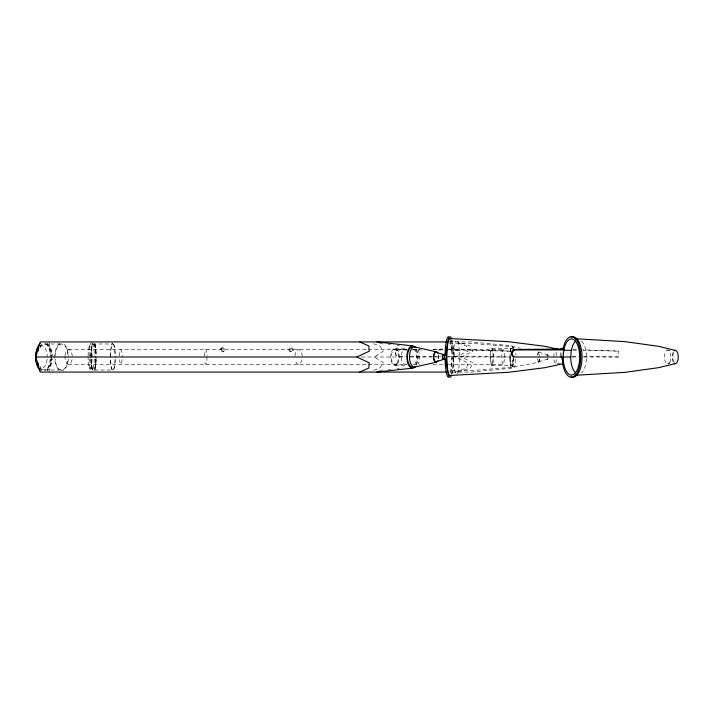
<?xml version="1.0" encoding="UTF-8"?>
<svg xmlns="http://www.w3.org/2000/svg" width="714" height="714" viewBox="0 0 714 714"><rect width="100%" height="100%" fill="white"/><g stroke="black" fill="none" stroke-linecap="round" stroke-linejoin="round"><path stroke-width="0.54" stroke-dasharray="3.57 2.68" d="M450.213 338.945A20.26 3.552 -90 0 1 451.114 342.675L451.757 348.137L452.569 348.468L452.837 356.224L452.105 358.455L451.882 364.756A20.26 3.552 -90 0 1 450.695 373.386M451.757 348.137L454.033 348.468L454.309 356.224L453.568 358.455L453.354 364.756A20.26 3.552 -90 0 1 451.926 374.279M560.392 356.224L560.793 351.797M561.722 356.224L562.123 351.797M584.177 357L618.36 357L618.886 351.136L582.82 349.789M90.571 355.92L91.99 341.926M95.257 369.914L96.345 359.151M546.969 356.188L547.022 355.331M547.049 355.492L547.317 354.644L547.584 355.492M547.611 358.669L547.317 359.356L538.615 361.721A4.721 0.83 -90 0 1 537.856 358.803M48.909 372.074L52.675 359.008M288.938 349.69L289.188 348.869M292.829 350.833L293.07 350.056A2.026 1.731 16.9 0 0 290.598 347.736A2.026 1.731 16.9 0 0 289.723 350.601A2.026 1.731 16.9 0 0 293.07 350.056M89.304 346.46L90.749 343.532A14.575 2.553 -90 0 0 89.17 357A14.575 2.553 -90 0 0 90.749 370.468L89.304 367.54M224.544 350.645L222.822 351.993L221.456 351.511A2.035 1.464 36.8 0 1 220.528 349.128L221.26 348.289M396.208 350.976L396.6 350.52M547.174 355.028L549.209 356.018M548.37 358.847L547.317 359.133M455.211 372.074L466.465 368.031L468.17 362.819L455.362 357L468.17 351.181L466.465 345.969L455.211 341.926M373.618 370.236L379.848 368.031L383.311 362.819L374.252 357L383.311 351.181L379.848 345.969L373.618 343.764M458.263 372.074L470.339 368.031L473.096 362.819L461.467 357L473.096 351.181L470.339 345.969L458.263 341.926M539.472 359.008A5.248 0.919 -90 0 1 538.615 362.248L514.107 367.085L470.633 370.718L449.49 370.718M667.679 364.006L669.848 363.587M557.232 363.64L560.374 363.078M379.58 370.387L383.971 369.941M388.354 369.504L390.549 369.281M397.127 368.62L399.322 368.406M511.768 368.165L471.347 372.074L449.347 372.074M406.784 349.414L399.09 349.467A3.597 3.499 34.5 0 0 395.645 353.028A3.597 3.499 34.5 0 0 399.331 356.527L404.811 356.482M413.388 349.36L419.984 349.307M433.175 349.208L443.073 349.137M448.57 349.092L510.769 351.136L447.508 349.94M410.282 356.447L432.184 356.277M433.282 356.268L440.949 356.215M447.517 356.161L510.965 357L447.58 357M449.347 341.926L471.347 341.926L511.768 345.835M449.49 343.282L470.633 343.282L514.107 346.915L520.497 348.173M44.554 343.996L61.547 343.996M91.231 357A13.004 2.285 -90 0 1 93.516 343.996L112.83 343.996M394.958 348.423L406.998 348.423M491.848 348.423L511.768 348.423M452.569 348.468L454.033 348.468M68.606 349.646L367.192 349.646M368.299 349.646L407.283 349.646M412.853 349.646L419.537 349.646M432.898 349.646L444.037 349.646M448.49 349.646L503.067 349.646M406.444 349.94L398.671 349.94A3.597 3.472 41.4 0 0 395.253 353.475A3.597 3.472 41.4 0 0 398.921 357M411.996 349.94L421.983 349.94M437.521 349.94L443.073 349.94M452.837 356.224L454.309 356.224M361.346 357L405.579 357M410.014 357L441.448 357M572.048 357L578.661 357M452.105 358.455L453.568 358.455M68.606 364.354L367.192 364.354M368.299 364.354L407.283 364.354M412.853 364.354L419.537 364.354M432.898 364.354L444.037 364.354M448.49 364.354L503.067 364.354M394.958 365.577L406.998 365.577M491.848 365.577L511.768 365.577M44.554 370.004L61.547 370.004A13.004 6.506 -90 0 0 67.973 359.026M91.258 359.026A13.004 2.285 -90 0 0 93.516 370.004L112.83 370.004A13.004 2.285 -90 0 0 115.088 359.026M572.36 356.268L577.831 356.357M583.311 356.447L618.36 357M572.673 350.11L577.073 350.208M582.579 350.333L618.886 351.136M572.985 349.423L577.358 349.583M450.088 341.06A18.064 3.168 -90 0 1 451.525 350.083L459.289 350.431L459.521 357A17.163 3.008 -90 0 1 456.505 374.163M379.58 343.613L383.971 344.059M388.354 344.496L390.549 344.719M397.127 345.38L399.322 345.594M667.679 349.994L669.848 350.413M538.615 352.279L547.317 354.644M547.317 359.356L547.022 358.669M48.909 341.926L52.97 355.991M547.611 355.331L547.665 356.188M453.22 348.137L452.578 342.675A20.26 3.552 -90 0 0 451.926 339.721M95.257 344.086L96.452 355.92M90.678 359.151L91.99 372.074M451.525 350.083L451.766 357A18.064 3.168 -90 0 1 450.088 372.94M47.178 344.327A13.718 6.854 -90 0 1 51.39 355.938M51.417 357A13.718 6.854 -90 0 1 47.178 369.673M41.93 369.673A13.718 6.854 -90 0 1 40.198 367.594M40.198 346.406A13.718 6.854 -90 0 1 41.93 344.327M416.423 349.11A11.165 5.578 -90 0 1 416.423 364.89M416.048 349.869A10.085 5.043 -90 0 1 416.048 364.131M220.528 349.128A2.035 1.464 36.8 0 1 222.973 349.012A2.035 1.464 36.8 0 1 223.893 351.395M673.115 361.695A6.649 3.034 -90 0 1 673.115 352.305M674.293 362.096A5.516 2.526 -90 0 1 672.74 357A5.516 2.526 -90 0 1 674.293 351.904M581.58 341.14A17.163 7.845 -90 0 1 586.426 357A17.163 7.845 -90 0 1 581.58 372.86M40.046 345.978A11.415 5.703 -90 0 1 47.24 357M47.124 359.222A11.415 5.703 -90 0 1 40.046 368.022M45.776 343.532A14.575 7.292 -90 0 1 50.275 357M50.212 358.892A14.575 7.292 -90 0 1 45.776 370.468M39.957 347.807A13.004 6.506 -90 0 1 47.044 344.987A13.004 6.506 -90 0 1 51.06 357M50.98 359.026A13.004 6.506 -90 0 1 46.571 369.37A13.004 6.506 -90 0 1 39.957 366.193M55.067 355.991A13.004 6.506 -90 0 1 61.806 344.005A13.004 6.506 -90 0 1 68.053 357M61.547 370.004A13.004 6.506 -90 0 1 55.13 359.026M64.171 344.327A13.718 6.854 -90 0 1 68.41 357M68.321 359.142A13.718 6.854 -90 0 1 61.547 370.718M58.923 369.673A13.718 6.854 -90 0 1 54.826 354.322A13.718 6.854 -90 0 1 61.547 343.282M47.347 343.532A14.575 7.292 -90 0 1 51.827 356.063M51.845 357A14.575 7.292 -90 0 1 47.347 370.468M41.769 370.468A14.575 7.292 -90 0 1 39.93 368.263M406.23 363.792A7.354 3.677 -90 0 1 401.152 357A7.354 3.677 -90 0 1 406.23 350.208M294.918 356.045A7.354 3.677 -90 0 1 298.559 349.646A7.354 3.677 -90 0 1 302.201 356.045M301.96 359.811A7.354 3.677 -90 0 1 298.559 364.354A7.354 3.677 -90 0 1 295.168 359.811M64.965 356.045A7.354 3.677 -90 0 1 68.847 349.664A7.354 3.677 -90 0 1 72.284 357M71.998 359.811A7.354 3.677 -90 0 1 67.892 364.211A7.354 3.677 -90 0 1 64.929 357M438.28 355.197A4.721 2.356 -90 0 1 438.28 358.803M414.12 349.075A8.577 4.293 -90 0 1 416.771 357A8.577 4.293 -90 0 1 414.12 364.925M418.101 349.869A10.085 5.043 -90 0 1 418.101 364.131M438.521 354.992A5.248 2.624 -90 0 1 437.95 360.713M94.435 344.327A13.718 2.401 -90 0 1 95.917 357M95.89 359.142A13.718 2.401 -90 0 1 93.516 370.718M92.597 369.673A13.718 2.401 -90 0 1 91.106 357M91.115 355.938A13.718 2.401 -90 0 1 92.597 344.327M510.037 351.743A11.165 1.955 -90 0 1 513.152 349.11M513.723 357A11.165 1.955 -90 0 1 511.572 368.112A11.165 1.955 -90 0 1 509.85 354.822M513.527 357.982A10.085 1.767 -90 0 1 511.34 366.782A10.085 1.767 -90 0 1 510.135 353.144M510.233 351.966A10.085 1.767 -90 0 1 512.447 347.682M451.31 339.953A18.448 3.231 -90 0 1 453.06 349.94L453.301 357A18.448 3.231 -90 0 1 451.31 374.047M556.001 352.047A7.006 1.232 -90 0 1 556.349 356.09M556.268 359.686A7.006 1.232 -90 0 1 555.126 364.006A7.006 1.232 -90 0 1 553.993 359.686M553.903 357A7.006 1.232 -90 0 1 554.26 352.047M457.656 341.14A17.163 3.008 -90 0 1 459.289 350.431M455.353 372.86A17.163 3.008 -90 0 1 453.497 357A17.163 3.008 -90 0 1 455.353 341.14M88.081 355.893A11.415 1.999 -90 0 1 90.169 345.603A11.415 1.999 -90 0 1 92.07 357M92.035 359.222A11.415 1.999 -90 0 1 89.875 368.362A11.415 1.999 -90 0 1 88.072 357M92.704 343.532A14.575 2.553 -90 0 1 94.284 357M94.266 358.892A14.575 2.553 -90 0 1 92.704 370.468M93.516 343.996A13.004 2.285 -90 0 1 95.792 357M95.765 359.026A13.004 2.285 -90 0 1 93.516 370.004M110.554 355.991A13.004 2.285 -90 0 1 112.919 344.005A13.004 2.285 -90 0 1 115.115 357M112.83 370.004A13.004 2.285 -90 0 1 110.581 359.026M113.749 344.327A13.718 2.401 -90 0 1 115.24 357M115.204 359.142A13.718 2.401 -90 0 1 112.83 370.718M111.911 369.673A13.718 2.401 -90 0 1 110.474 354.322A13.718 2.401 -90 0 1 112.83 343.282M94.489 343.532A14.575 2.553 -90 0 1 96.06 356.063M96.069 357A14.575 2.553 -90 0 1 94.489 370.468M92.534 370.468A14.575 2.553 -90 0 1 90.955 357A14.575 2.553 -90 0 1 92.534 343.532M204.4 356.045A7.354 1.285 -90 0 1 205.686 349.646A7.354 1.285 -90 0 1 206.962 356.045M206.971 357A7.354 1.285 -90 0 1 205.935 364.211A7.354 1.285 -90 0 1 204.49 359.811M119.577 356.045A7.354 1.285 -90 0 1 120.934 349.664A7.354 1.285 -90 0 1 122.139 357M122.04 359.811A7.354 1.285 -90 0 1 120.604 364.211A7.354 1.285 -90 0 1 119.559 357M537.856 355.197A4.721 0.83 -90 0 1 538.775 352.377A4.721 0.83 -90 0 1 539.445 357M539.382 358.803A4.721 0.83 -90 0 1 538.615 361.721M513.259 358.116A8.577 1.508 -90 0 1 511.474 365.416A8.577 1.508 -90 0 1 510.314 354.778M511.188 349.075A8.577 1.508 -90 0 1 512.34 349.075M512.848 349.869A10.085 1.767 -90 0 1 515.356 349.869M515.74 353.144A10.085 1.767 -90 0 1 515.838 355.036M515.838 358.963A10.085 1.767 -90 0 1 513.928 367.032A10.085 1.767 -90 0 1 512.331 357M537.767 354.992A5.248 0.919 -90 0 1 538.615 351.752A5.248 0.919 -90 0 1 539.472 354.992M538.615 362.248A5.248 0.919 -90 0 1 537.767 359.008M291.972 351.752L289.688 351.511A2.035 1.66 14.7 0 1 289.268 349.128A2.035 1.66 14.7 0 1 292.08 349.012A2.035 1.66 14.7 0 1 292.499 351.395L291.972 351.752M221.108 349.324A2.026 1.517 40.9 0 0 224.116 351.047A2.026 1.517 40.9 0 0 223.482 348.021A2.026 1.517 40.9 0 0 221.108 349.324M669.625 362.56A7.006 3.204 -90 0 0 668.902 350.52A7.006 3.204 -90 0 0 664.502 357.919A7.006 3.204 -90 0 0 669.625 362.56M397.564 363.81A8.577 4.293 -90 0 0 396.6 349.075A8.577 4.293 -90 0 0 390.701 358.116A8.577 4.293 -90 0 0 397.564 363.81M397.189 362.828A7.354 3.677 -90 0 0 396.359 350.208A7.354 3.677 -90 0 0 391.308 357.955A7.354 3.677 -90 0 0 397.189 362.828M503.852 362.828A7.354 1.285 -90 0 0 503.566 350.208A7.354 1.285 -90 0 0 501.79 357.955A7.354 1.285 -90 0 0 503.852 362.828M492.767 363.81A8.577 1.508 -90 0 0 492.428 349.075A8.577 1.508 -90 0 0 490.357 358.116A8.577 1.508 -90 0 0 492.767 363.81M492.633 362.828A7.354 1.285 -90 0 0 492.339 350.208A7.354 1.285 -90 0 0 490.572 357.955A7.354 1.285 -90 0 0 492.633 362.828"/><path stroke-width="1.07" d="M563.81 350.083L563.176 357A18.064 8.256 -90 0 0 574.6 373.69A18.064 8.256 -90 0 0 577.278 344.228A18.064 8.256 -90 0 0 563.81 350.083L571.334 350.431A17.163 7.845 -90 0 1 575.582 341.14M575.582 372.86A17.163 7.845 -90 0 1 570.736 357L571.334 350.431M447.125 372.074L40.207 372.074L35.852 357L40.207 341.926L447.125 341.926M35.852 357L356.848 357L369.272 351.181L368.817 345.969L359.722 341.926M359.722 372.074L368.817 368.031L369.272 362.819L356.848 357M436.093 361.721L443.751 359.356M675.265 363.649L658.219 367.719L625.357 372.315L574.957 375.314M414.531 367.085L436.093 362.248M562.48 363.872L544.657 367.719L508.288 372.315L450.07 375.448A18.448 3.231 -90 0 1 446.83 357A18.448 3.231 -90 0 1 450.07 338.552L508.288 341.685L544.657 346.281L559.33 349.449M376.93 372.074L412.478 368.165M563.15 349.057L514.758 349.467A3.597 3.079 -68 0 0 511.295 353.028A3.597 3.079 -68 0 0 514.116 356.527M562.427 348.468L561.097 348.468L563.221 348.137L564.89 342.675A20.26 9.264 -90 0 1 578.786 344.666A20.26 9.264 -90 0 1 576.064 374.547A20.26 9.264 -90 0 1 562.882 364.756L562.311 358.455L561.034 356.973M563.881 349.94L515.838 349.94A3.597 3.142 -66.5 0 0 512.322 353.475A3.597 3.142 -66.5 0 0 515.196 357L570.736 357M574.957 338.686L625.357 341.685L658.219 346.281L675.265 350.351M376.93 341.926L412.478 345.835M414.531 346.915L436.093 351.752M436.093 352.279L443.751 354.644M414.611 367.317A11.165 5.578 -90 0 1 406.9 357A11.165 5.578 -90 0 1 414.611 346.683M412.478 367.085A10.085 5.043 -90 0 1 407.435 357A10.085 5.043 -90 0 1 412.478 346.915M674.096 350.86A6.649 3.034 -90 0 1 678.3 357A6.649 3.034 -90 0 1 674.096 363.14M570.959 337.133A20.26 9.264 -90 0 1 582.026 357A20.26 9.264 -90 0 1 570.959 376.867M37.494 365.068A11.415 5.703 -90 0 1 37.494 348.932M40.198 370.468A14.575 7.292 -90 0 1 35.7 357A14.575 7.292 -90 0 1 40.198 343.532M38.663 365.577A14.575 7.292 -90 0 1 37.824 362.578M37.824 351.422A14.575 7.292 -90 0 1 38.663 348.423M436.995 361.355A4.721 2.356 -90 0 1 433.737 357A4.721 2.356 -90 0 1 436.995 352.645M444.84 357.901A2.356 1.178 -90 0 1 443.028 358.874A2.356 1.178 -90 0 1 443.028 355.126A2.356 1.178 -90 0 1 444.84 356.099M416.458 366.318A10.085 5.043 -90 0 1 409.488 357A10.085 5.043 -90 0 1 416.458 347.682M437.95 360.713A5.248 2.624 -90 0 1 434.237 360.713A5.248 2.624 -90 0 1 434.237 353.287A5.248 2.624 -90 0 1 437.95 353.287M444.501 355.492A2.133 1.062 -90 0 1 444.733 356.188M444.733 357.812A2.133 1.062 -90 0 1 444.501 358.508M444.153 358.972A2.133 1.062 -90 0 1 442.68 357A2.133 1.062 -90 0 1 444.153 355.028M563.078 363.14A6.649 1.169 -90 0 1 562.373 357.866M451.426 375.716A20.26 3.552 -90 0 1 446.518 357A20.26 3.552 -90 0 1 451.426 338.284M448.597 377.26A20.26 3.552 -90 0 1 445.054 358.116M445.054 355.884A20.26 3.552 -90 0 1 448.597 336.74M445.857 366.023A18.064 3.168 -90 0 1 445.474 360.017M445.474 353.983A18.064 3.168 -90 0 1 445.857 347.977"/></g></svg>
